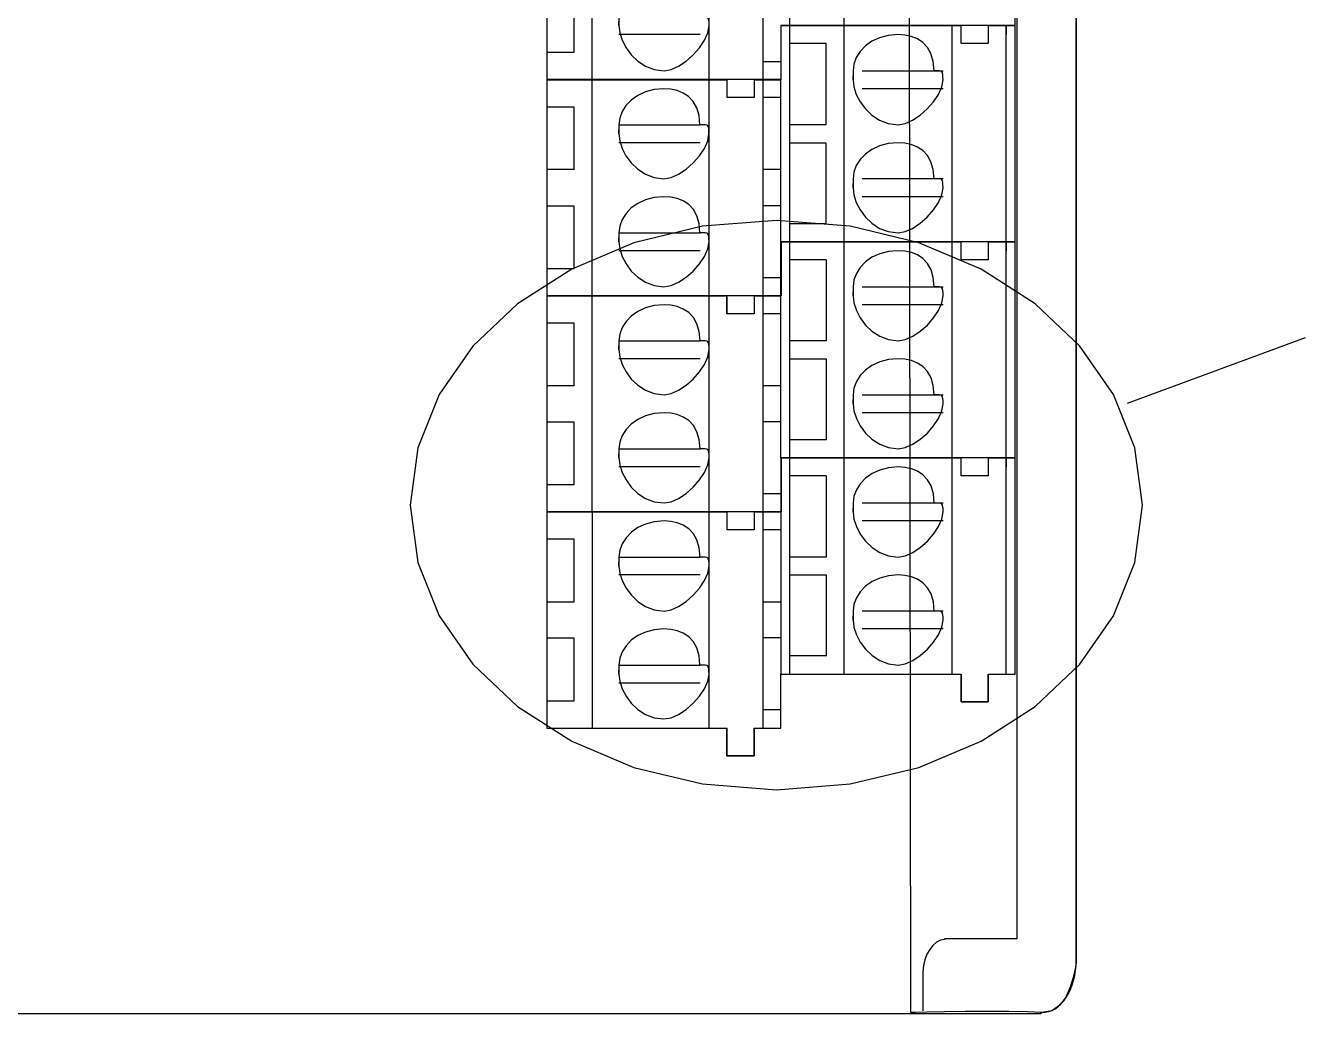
# Model space of a CAD drawing. Header units: metres. Extents: x 0 to 595, y 0 to 842.
# Drawn here: x 357.3 to 414.7, y 447.9 to 492.2 of the extents above; entities that cross this region are included whole.
import ezdxf

# ---------------------------------------------------------------- set-up
doc = ezdxf.new("R2010")
doc.units = ezdxf.units.M
doc.layers.add('SCHEMATICS', color=7, linetype='Continuous')

msp = doc.modelspace()

# ---------------------------------------------------------------- linework, layer by layer
at = {"layer": 'SCHEMATICS', "color": 7}
for p, q in [((396.989, 447.941), (396.866, 556.076)), ((404.407, 553.764), (404.407, 450.272)), ((404.407, 450.272), (404.407, 553.764)), ((401.741, 552.801), (401.741, 451.239)), ((401.669, 463.108), (401.669, 540.618)), ((380.683, 538.227), (380.683, 460.687)), ((391.576, 492.171), (391.576, 501.86)), ((393.999, 492.171), (393.999, 501.86)), ((380.685, 499.431), (380.685, 489.747)), ((382.704, 499.434), (382.704, 489.75)), ((387.95, 489.749), (387.95, 499.433)), ((390.37, 489.749), (390.37, 499.433)), ((381.894, 493.783), (381.894, 490.96)), ((383.912, 492.573), (383.912, 492.171)), ((391.173, 492.171), (391.173, 489.748)), ((399.249, 492.171), (391.173, 492.171)), ((391.174, 492.17), (399.25, 492.17)), ((391.174, 489.747), (391.174, 492.17)), ((391.575, 482.482), (391.575, 492.171)), ((393.998, 482.482), (393.998, 492.171)), ((398.842, 482.482), (398.842, 492.171)), ((399.248, 491.769), (399.248, 492.171)), ((399.248, 491.367), (399.248, 492.171)), ((400.458, 492.171), (399.249, 492.171)), ((400.457, 492.171), (400.457, 491.769)), ((400.457, 492.171), (400.457, 491.367)), ((401.67, 492.171), (400.458, 492.171)), ((400.459, 492.17), (401.671, 492.17)), ((401.262, 492.171), (401.262, 491.769)), ((401.264, 482.482), (401.264, 492.171)), ((401.67, 482.482), (401.67, 492.171)), ((387.546, 491.768), (383.913, 491.768)), ((399.248, 491.367), (399.248, 491.769)), ((381.894, 490.96), (380.683, 490.96)), ((393.192, 491.367), (391.575, 491.367)), ((393.189, 491.364), (393.189, 487.726)), ((399.65, 491.367), (399.248, 491.367)), ((400.457, 491.367), (399.248, 491.367)), ((400.457, 491.367), (400.055, 491.367)), ((390.771, 490.552), (390.369, 490.552)), ((391.173, 490.552), (390.771, 490.552)), ((394.401, 490.147), (394.401, 489.745)), ((394.805, 490.15), (398.437, 490.15)), ((380.684, 489.749), (380.684, 480.062)), ((388.754, 489.748), (380.684, 489.748)), ((380.685, 489.747), (388.755, 489.747)), ((382.703, 489.748), (382.703, 480.061)), ((387.949, 480.061), (387.949, 489.748)), ((389.965, 489.748), (388.754, 489.748)), ((388.754, 489.342), (388.754, 489.748)), ((388.754, 488.944), (388.754, 489.748)), ((388.754, 488.944), (388.754, 489.342)), ((391.173, 489.748), (389.965, 489.748)), ((389.965, 489.748), (389.965, 489.342)), ((389.965, 489.748), (389.965, 488.944)), ((389.966, 489.747), (391.174, 489.747)), ((390.369, 480.061), (390.369, 489.748)), ((391.172, 482.482), (391.172, 489.748)), ((398.437, 489.342), (394.805, 489.342)), ((389.156, 488.944), (388.754, 488.944)), ((389.965, 488.944), (388.754, 488.944)), ((389.965, 488.944), (389.56, 488.944)), ((390.77, 488.944), (390.368, 488.944)), ((391.172, 488.944), (390.77, 488.944)), ((380.683, 488.537), (381.894, 488.537)), ((381.894, 488.537), (381.894, 485.712)), ((383.908, 487.726), (383.908, 487.324)), ((383.912, 487.729), (387.545, 487.729)), ((393.189, 487.726), (391.572, 487.726)), ((387.545, 486.924), (383.912, 486.924)), ((391.572, 486.921), (393.189, 486.921)), ((393.189, 486.921), (393.189, 483.288)), ((381.893, 485.714), (380.682, 485.714)), ((390.77, 485.714), (390.368, 485.714)), ((391.172, 485.714), (390.77, 485.714)), ((394.401, 485.308), (394.401, 484.901)), ((394.805, 485.312), (398.437, 485.312)), ((380.682, 484.1), (381.893, 484.1)), ((381.893, 484.1), (381.893, 481.275)), ((390.77, 484.1), (390.368, 484.1)), ((391.172, 484.1), (390.77, 484.1)), ((398.437, 484.503), (394.805, 484.503)), ((383.911, 482.886), (383.911, 482.482)), ((383.912, 482.886), (387.545, 482.886)), ((393.193, 483.291), (391.576, 483.291)), ((391.173, 482.483), (399.249, 482.483)), ((391.173, 480.062), (391.173, 482.483)), ((391.174, 482.484), (391.174, 480.063)), ((399.25, 482.484), (391.174, 482.484)), ((391.576, 472.799), (391.576, 482.483)), ((393.999, 472.799), (393.999, 482.483)), ((398.843, 472.8), (398.843, 482.484)), ((399.247, 481.674), (399.247, 482.483)), ((399.249, 482.083), (399.249, 482.484)), ((400.459, 482.484), (399.25, 482.484)), ((400.456, 482.483), (400.456, 481.674)), ((400.458, 482.484), (400.458, 482.083)), ((400.458, 482.483), (401.67, 482.483)), ((401.671, 482.484), (400.459, 482.484)), ((401.263, 482.484), (401.263, 482.083)), ((401.265, 472.8), (401.265, 482.484)), ((401.671, 472.8), (401.671, 482.484)), ((387.545, 482.082), (383.912, 482.082)), ((399.249, 481.675), (399.249, 482.083)), ((381.893, 481.275), (380.682, 481.275)), ((393.193, 481.675), (391.576, 481.675)), ((393.193, 481.675), (393.193, 478.046)), ((400.456, 481.674), (399.247, 481.674)), ((399.651, 481.675), (399.249, 481.675)), ((400.458, 481.675), (400.056, 481.675)), ((390.77, 480.87), (390.368, 480.87)), ((391.172, 480.87), (390.77, 480.87)), ((380.684, 480.062), (388.754, 480.062)), ((380.685, 480.064), (380.685, 470.38)), ((388.755, 480.063), (380.685, 480.063)), ((382.704, 480.063), (382.704, 470.379)), ((387.95, 470.379), (387.95, 480.063)), ((388.753, 479.253), (388.753, 480.062)), ((389.966, 480.063), (388.755, 480.063)), ((388.755, 479.659), (388.755, 480.063)), ((389.964, 480.062), (389.964, 479.253)), ((389.965, 480.062), (391.173, 480.062)), ((391.174, 480.063), (389.966, 480.063)), ((389.966, 480.063), (389.966, 479.659)), ((390.37, 470.379), (390.37, 480.063)), ((391.173, 472.8), (391.173, 480.063)), ((394.405, 480.467), (394.405, 480.062)), ((394.806, 480.468), (398.438, 480.468)), ((388.755, 479.254), (388.755, 479.659)), ((398.438, 479.66), (394.806, 479.66)), ((389.964, 479.253), (388.753, 479.253)), ((389.157, 479.254), (388.755, 479.254)), ((389.966, 479.254), (389.561, 479.254)), ((390.771, 479.254), (390.369, 479.254)), ((391.173, 479.254), (390.771, 479.254)), ((380.684, 478.851), (381.895, 478.851)), ((381.895, 478.851), (381.895, 476.026)), ((383.912, 478.046), (383.912, 477.644)), ((383.913, 478.047), (387.546, 478.047)), ((393.193, 478.046), (391.576, 478.046)), ((406.693, 475.249), (414.672, 478.191)), ((387.546, 477.239), (383.913, 477.239)), ((391.576, 477.238), (393.193, 477.238)), ((393.193, 477.238), (393.193, 473.603)), ((381.894, 476.027), (380.683, 476.027)), ((390.771, 476.028), (390.369, 476.028)), ((391.173, 476.028), (390.771, 476.028)), ((394.405, 475.623), (394.405, 475.221)), ((394.806, 475.626), (398.438, 475.626)), ((380.683, 474.414), (381.894, 474.414)), ((381.894, 474.414), (381.894, 471.589)), ((390.771, 474.415), (390.369, 474.415)), ((391.173, 474.415), (390.771, 474.415)), ((398.438, 474.822), (394.806, 474.822)), ((383.912, 473.203), (383.912, 472.799)), ((383.913, 473.205), (387.546, 473.205)), ((393.194, 473.605), (391.577, 473.605)), ((391.174, 472.801), (399.25, 472.801)), ((391.174, 470.38), (391.174, 472.801)), ((391.175, 472.795), (391.175, 470.374)), ((399.251, 472.795), (391.175, 472.795)), ((391.575, 463.108), (391.575, 472.797)), ((394, 463.106), (394, 472.795)), ((398.844, 463.106), (398.844, 472.795)), ((399.248, 471.992), (399.248, 472.801)), ((399.25, 472.39), (399.25, 472.795)), ((400.46, 472.795), (399.251, 472.795)), ((400.457, 472.801), (400.457, 471.992)), ((400.459, 472.801), (401.671, 472.801)), ((400.459, 472.795), (400.459, 472.39)), ((401.672, 472.795), (400.46, 472.795)), ((401.262, 472.797), (401.262, 472.392)), ((401.266, 463.106), (401.266, 472.795)), ((401.672, 463.106), (401.672, 472.795)), ((387.546, 472.396), (383.913, 472.396)), ((393.192, 471.988), (391.575, 471.988)), ((393.194, 471.985), (393.194, 468.352)), ((400.457, 471.992), (399.248, 471.992)), ((399.652, 471.986), (399.25, 471.986)), ((400.459, 471.986), (400.057, 471.986)), ((381.894, 471.589), (380.683, 471.589)), ((390.771, 471.184), (390.369, 471.184)), ((391.173, 471.184), (390.771, 471.184)), ((380.684, 470.377), (380.684, 460.688)), ((380.685, 470.38), (388.755, 470.38)), ((388.756, 470.374), (380.686, 470.374)), ((382.705, 470.374), (382.705, 460.685)), ((387.951, 460.685), (387.951, 470.374)), ((388.754, 469.571), (388.754, 470.38)), ((389.967, 470.374), (388.756, 470.374)), ((388.756, 469.97), (388.756, 470.374)), ((389.965, 470.38), (389.965, 469.571)), ((389.966, 470.38), (391.174, 470.38)), ((391.175, 470.374), (389.967, 470.374)), ((389.967, 470.374), (389.967, 469.97)), ((390.371, 460.685), (390.371, 470.374)), ((391.174, 463.106), (391.174, 470.374)), ((394.406, 470.773), (394.406, 470.372)), ((394.807, 470.774), (398.439, 470.774)), ((398.439, 469.97), (394.807, 469.97)), ((380.685, 469.161), (381.896, 469.161)), ((381.896, 469.161), (381.896, 466.332)), ((389.965, 469.571), (388.754, 469.571)), ((389.158, 469.565), (388.756, 469.565)), ((389.967, 469.565), (389.562, 469.565)), ((390.772, 469.565), (390.37, 469.565)), ((391.174, 469.565), (390.772, 469.565)), ((383.913, 468.352), (383.913, 467.95)), ((383.914, 468.353), (387.547, 468.353)), ((393.194, 468.352), (391.577, 468.352)), ((387.547, 467.549), (383.914, 467.549)), ((391.577, 467.548), (393.194, 467.548)), ((393.194, 467.548), (393.194, 463.915)), ((381.893, 466.335), (380.682, 466.335)), ((390.77, 466.335), (390.368, 466.335)), ((391.172, 466.335), (390.77, 466.335)), ((394.406, 465.931), (394.406, 465.527)), ((394.805, 465.935), (398.437, 465.935)), ((398.437, 465.129), (394.805, 465.129)), ((380.682, 464.727), (381.893, 464.727)), ((381.893, 464.727), (381.893, 461.898)), ((390.77, 464.727), (390.368, 464.727)), ((391.172, 464.727), (390.77, 464.727)), ((383.911, 463.512), (383.911, 463.108)), ((383.912, 463.512), (387.545, 463.512)), ((393.193, 463.919), (391.576, 463.919)), ((391.172, 460.687), (391.172, 463.108)), ((391.172, 463.108), (399.248, 463.108)), ((391.173, 463.108), (399.249, 463.108)), ((391.173, 460.687), (391.173, 463.108)), ((399.247, 461.868), (399.247, 463.109)), ((399.248, 463.108), (399.248, 461.868)), ((400.456, 463.109), (400.456, 461.868)), ((400.457, 461.868), (400.457, 463.108)), ((400.457, 463.108), (401.669, 463.108)), ((400.458, 463.108), (401.67, 463.108)), ((387.545, 462.703), (383.912, 462.703)), ((381.893, 461.898), (380.682, 461.898)), ((400.456, 461.868), (399.247, 461.868)), ((399.248, 461.868), (400.457, 461.868)), ((390.77, 461.496), (390.368, 461.496)), ((391.172, 461.496), (390.77, 461.496)), ((380.683, 460.687), (388.753, 460.687)), ((380.684, 460.687), (388.754, 460.687)), ((388.753, 459.446), (388.753, 460.688)), ((388.753, 460.687), (388.753, 459.445)), ((389.964, 460.688), (389.964, 459.446)), ((389.964, 460.687), (391.172, 460.687)), ((389.964, 459.445), (389.964, 460.687)), ((389.965, 460.687), (391.173, 460.687)), ((389.964, 459.446), (388.753, 459.446)), ((388.753, 459.445), (389.964, 459.445)), ((401.741, 451.239), (398.507, 451.239)), ((398.507, 451.239), (398.507, 451.205)), ((404.4, 450.05), (404.407, 450.272)), ((397.534, 449.763), (397.534, 448.011)), ((404.34, 449.598), (404.376, 449.825)), ((404.376, 449.825), (404.4, 450.05)), ((404.148, 448.974), (404.223, 449.174)), ((404.223, 449.174), (404.287, 449.385)), ((404.287, 449.385), (404.34, 449.598)), ((403.719, 448.335), (403.842, 448.467)), ((403.842, 448.467), (403.954, 448.617)), ((403.954, 448.617), (404.056, 448.793)), ((404.056, 448.793), (404.148, 448.974)), ((219.973, 447.897), (397.561, 447.897)), ((397.561, 447.897), (402.808, 447.897)), ((402.808, 447.897), (402.861, 447.94)), ((402.861, 447.94), (403.014, 447.949)), ((403.014, 447.949), (403.162, 447.981)), ((403.162, 447.981), (403.309, 448.033)), ((403.309, 448.033), (403.453, 448.107)), ((403.453, 448.107), (403.59, 448.207)), ((403.59, 448.207), (403.719, 448.335))]:
    msp.add_line(p, q, dxfattribs=at)
for points in [[(383.912, 492.171), (383.912, 492.188), (383.912, 492.228), (383.912, 492.277), (383.912, 492.322), (383.912, 492.348), (383.912, 492.341), (383.912, 492.286), (383.912, 492.171)], [(383.912, 492.171), (383.949, 491.853), (384.057, 491.516), (384.231, 491.178), (384.467, 490.859), (384.76, 490.577), (385.104, 490.353), (385.496, 490.204), (385.931, 490.15)], [(385.931, 490.15), (386.249, 490.204), (386.586, 490.353), (386.923, 490.577), (387.242, 490.859), (387.523, 491.178), (387.747, 491.516), (387.895, 491.853), (387.949, 492.171)], [(387.949, 492.171), (387.948, 492.304), (387.943, 492.403), (387.928, 492.475), (387.899, 492.523), (387.85, 492.552), (387.779, 492.567), (387.678, 492.572), (387.545, 492.573)], [(396.417, 491.766), (395.983, 491.73), (395.591, 491.627), (395.247, 491.467), (394.955, 491.26), (394.72, 491.015), (394.546, 490.742), (394.438, 490.449), (394.401, 490.147)], [(398.031, 490.147), (397.995, 490.566), (397.893, 490.914), (397.733, 491.194), (397.527, 491.413), (397.283, 491.575), (397.01, 491.684), (396.718, 491.746), (396.417, 491.766)], [(394.401, 489.745), (394.401, 489.762), (394.401, 489.802), (394.401, 489.851), (394.401, 489.896), (394.401, 489.922), (394.401, 489.915), (394.401, 489.861), (394.401, 489.745)], [(398.433, 489.745), (398.432, 489.878), (398.427, 489.978), (398.412, 490.049), (398.383, 490.097), (398.335, 490.126), (398.263, 490.141), (398.164, 490.146), (398.031, 490.147)], [(385.927, 489.339), (385.492, 489.303), (385.1, 489.201), (384.756, 489.042), (384.463, 488.836), (384.227, 488.592), (384.053, 488.319), (383.945, 488.028), (383.908, 487.726)], [(387.541, 487.726), (387.505, 488.144), (387.402, 488.491), (387.243, 488.77), (387.036, 488.988), (386.792, 489.149), (386.519, 489.258), (386.228, 489.32), (385.927, 489.339)], [(394.401, 489.745), (394.438, 489.428), (394.546, 489.09), (394.72, 488.753), (394.955, 488.434), (395.247, 488.153), (395.591, 487.929), (395.983, 487.78), (396.417, 487.726)], [(396.417, 487.726), (396.736, 487.78), (397.073, 487.929), (397.41, 488.153), (397.728, 488.434), (398.008, 488.753), (398.232, 489.09), (398.38, 489.428), (398.433, 489.745)], [(383.908, 487.324), (383.908, 487.341), (383.908, 487.381), (383.908, 487.43), (383.908, 487.475), (383.908, 487.501), (383.908, 487.494), (383.908, 487.44), (383.908, 487.324)], [(387.945, 487.324), (387.944, 487.457), (387.939, 487.557), (387.924, 487.628), (387.895, 487.676), (387.846, 487.705), (387.775, 487.72), (387.674, 487.725), (387.541, 487.726)], [(383.908, 487.324), (383.945, 487.005), (384.053, 486.668), (384.227, 486.331), (384.463, 486.013), (384.756, 485.733), (385.1, 485.509), (385.492, 485.362), (385.927, 485.308)], [(385.927, 485.308), (386.245, 485.362), (386.582, 485.509), (386.919, 485.733), (387.238, 486.013), (387.519, 486.331), (387.743, 486.668), (387.891, 487.005), (387.945, 487.324)], [(396.417, 486.921), (395.983, 486.885), (395.591, 486.782), (395.247, 486.623), (394.955, 486.416), (394.72, 486.172), (394.546, 485.899), (394.438, 485.608), (394.401, 485.308)], [(398.031, 485.308), (397.995, 485.724), (397.893, 486.07), (397.733, 486.349), (397.527, 486.568), (397.283, 486.729), (397.01, 486.839), (396.718, 486.901), (396.417, 486.921)], [(398.433, 484.901), (398.432, 485.035), (398.427, 485.136), (398.412, 485.209), (398.383, 485.257), (398.335, 485.287), (398.263, 485.302), (398.164, 485.307), (398.031, 485.308)], [(394.401, 484.901), (394.401, 484.918), (394.401, 484.958), (394.401, 485.008), (394.401, 485.054), (394.401, 485.08), (394.401, 485.073), (394.401, 485.018), (394.401, 484.901)], [(394.401, 484.901), (394.438, 484.583), (394.546, 484.246), (394.72, 483.909), (394.955, 483.59), (395.247, 483.309), (395.591, 483.084), (395.983, 482.936), (396.417, 482.882)], [(396.417, 482.882), (396.736, 482.936), (397.073, 483.084), (397.41, 483.309), (397.728, 483.59), (398.008, 483.909), (398.232, 484.246), (398.38, 484.583), (398.433, 484.901)], [(385.93, 484.503), (385.495, 484.467), (385.103, 484.364), (384.759, 484.205), (384.466, 483.998), (384.23, 483.753), (384.056, 483.48), (383.948, 483.188), (383.911, 482.886)], [(387.544, 482.886), (387.508, 483.304), (387.405, 483.651), (387.246, 483.931), (387.039, 484.15), (386.795, 484.312), (386.522, 484.421), (386.231, 484.483), (385.93, 484.503)], [(390.966, 483.435), (387.66, 483.176), (384.581, 482.432), (381.795, 481.255), (379.367, 479.697), (377.364, 477.808), (375.852, 475.641), (374.896, 473.246), (374.563, 470.674)], [(387.948, 482.482), (387.947, 482.615), (387.942, 482.716), (387.927, 482.787), (387.898, 482.836), (387.849, 482.865), (387.778, 482.88), (387.677, 482.885), (387.544, 482.886)], [(407.368, 470.674), (407.035, 473.246), (406.079, 475.641), (404.567, 477.808), (402.564, 479.697), (400.137, 481.255), (397.351, 482.432), (394.272, 483.176), (390.966, 483.435)], [(383.911, 482.482), (383.911, 482.499), (383.911, 482.539), (383.911, 482.589), (383.911, 482.634), (383.911, 482.66), (383.911, 482.652), (383.911, 482.598), (383.911, 482.482)], [(383.911, 482.482), (383.948, 482.163), (384.056, 481.826), (384.23, 481.489), (384.466, 481.171), (384.759, 480.891), (385.103, 480.667), (385.495, 480.52), (385.93, 480.466)], [(385.93, 480.466), (386.248, 480.52), (386.585, 480.667), (386.922, 480.891), (387.241, 481.171), (387.522, 481.489), (387.746, 481.826), (387.894, 482.163), (387.948, 482.482)], [(396.421, 482.083), (395.987, 482.047), (395.595, 481.944), (395.251, 481.785), (394.959, 481.578), (394.724, 481.334), (394.55, 481.061), (394.442, 480.769), (394.405, 480.467)], [(398.035, 480.467), (397.999, 480.883), (397.897, 481.229), (397.737, 481.509), (397.531, 481.728), (397.287, 481.89), (397.014, 482), (396.722, 482.063), (396.421, 482.083)], [(394.405, 480.062), (394.405, 480.079), (394.405, 480.119), (394.405, 480.169), (394.405, 480.214), (394.405, 480.24), (394.405, 480.233), (394.405, 480.178), (394.405, 480.062)], [(394.405, 480.062), (394.442, 479.743), (394.55, 479.406), (394.724, 479.069), (394.959, 478.751), (395.251, 478.471), (395.595, 478.247), (395.987, 478.099), (396.421, 478.046)], [(396.421, 478.046), (396.74, 478.099), (397.077, 478.247), (397.414, 478.471), (397.732, 478.751), (398.012, 479.069), (398.236, 479.406), (398.384, 479.743), (398.437, 480.062)], [(398.437, 480.062), (398.436, 480.196), (398.431, 480.296), (398.416, 480.368), (398.387, 480.416), (398.339, 480.446), (398.267, 480.461), (398.168, 480.466), (398.035, 480.467)], [(385.931, 479.659), (385.496, 479.623), (385.104, 479.52), (384.76, 479.361), (384.467, 479.154), (384.231, 478.91), (384.057, 478.637), (383.949, 478.346), (383.912, 478.046)], [(387.545, 478.046), (387.509, 478.462), (387.406, 478.808), (387.247, 479.087), (387.04, 479.306), (386.796, 479.467), (386.523, 479.577), (386.232, 479.639), (385.931, 479.659)], [(383.912, 477.644), (383.912, 477.661), (383.912, 477.701), (383.912, 477.75), (383.912, 477.795), (383.912, 477.821), (383.912, 477.814), (383.912, 477.759), (383.912, 477.644)], [(387.949, 477.644), (387.948, 477.777), (387.943, 477.876), (387.928, 477.948), (387.899, 477.996), (387.85, 478.025), (387.779, 478.04), (387.678, 478.045), (387.545, 478.046)], [(383.912, 477.644), (383.949, 477.325), (384.057, 476.987), (384.231, 476.649), (384.467, 476.33), (384.76, 476.049), (385.104, 475.825), (385.496, 475.677), (385.931, 475.623)], [(385.931, 475.623), (386.249, 475.677), (386.586, 475.825), (386.923, 476.049), (387.242, 476.33), (387.523, 476.649), (387.747, 476.987), (387.895, 477.325), (387.949, 477.644)], [(396.421, 477.237), (395.987, 477.201), (395.595, 477.098), (395.251, 476.938), (394.959, 476.732), (394.724, 476.487), (394.55, 476.214), (394.442, 475.923), (394.405, 475.623)], [(398.035, 475.623), (397.999, 476.04), (397.897, 476.387), (397.737, 476.666), (397.531, 476.885), (397.287, 477.046), (397.014, 477.155), (396.722, 477.217), (396.421, 477.237)], [(398.437, 475.221), (398.436, 475.354), (398.431, 475.453), (398.416, 475.525), (398.387, 475.573), (398.339, 475.602), (398.267, 475.617), (398.168, 475.622), (398.035, 475.623)], [(394.405, 475.221), (394.405, 475.238), (394.405, 475.278), (394.405, 475.327), (394.405, 475.372), (394.405, 475.398), (394.405, 475.391), (394.405, 475.336), (394.405, 475.221)], [(394.405, 475.221), (394.442, 474.902), (394.55, 474.564), (394.724, 474.227), (394.959, 473.908), (395.251, 473.628), (395.595, 473.404), (395.987, 473.256), (396.421, 473.202)], [(396.421, 473.202), (396.74, 473.256), (397.077, 473.404), (397.414, 473.628), (397.732, 473.908), (398.012, 474.227), (398.236, 474.564), (398.384, 474.902), (398.437, 475.221)], [(385.931, 474.82), (385.496, 474.784), (385.104, 474.681), (384.76, 474.52), (384.467, 474.313), (384.231, 474.068), (384.057, 473.795), (383.949, 473.503), (383.912, 473.203)], [(387.545, 473.203), (387.509, 473.62), (387.406, 473.967), (387.247, 474.247), (387.04, 474.466), (386.796, 474.628), (386.523, 474.738), (386.232, 474.8), (385.931, 474.82)], [(387.949, 472.799), (387.948, 472.932), (387.943, 473.033), (387.928, 473.104), (387.899, 473.153), (387.85, 473.182), (387.779, 473.197), (387.678, 473.202), (387.545, 473.203)], [(383.912, 472.799), (383.912, 472.816), (383.912, 472.856), (383.912, 472.906), (383.912, 472.951), (383.912, 472.977), (383.912, 472.97), (383.912, 472.915), (383.912, 472.799)], [(383.912, 472.799), (383.949, 472.48), (384.057, 472.143), (384.231, 471.805), (384.467, 471.486), (384.76, 471.205), (385.104, 470.981), (385.496, 470.833), (385.931, 470.779)], [(385.931, 470.779), (386.249, 470.833), (386.586, 470.981), (386.923, 471.205), (387.242, 471.486), (387.523, 471.805), (387.747, 472.143), (387.895, 472.48), (387.949, 472.799)], [(396.422, 472.389), (395.988, 472.353), (395.596, 472.25), (395.252, 472.091), (394.96, 471.885), (394.725, 471.64), (394.551, 471.367), (394.443, 471.075), (394.406, 470.773)], [(398.036, 470.773), (398, 471.19), (397.898, 471.537), (397.739, 471.817), (397.532, 472.035), (397.288, 472.197), (397.015, 472.307), (396.724, 472.369), (396.422, 472.389)], [(374.563, 470.674), (374.896, 468.104), (375.852, 465.71), (377.364, 463.544), (379.367, 461.657), (381.795, 460.1), (384.581, 458.924), (387.66, 458.181), (390.966, 457.922)], [(390.966, 457.922), (394.272, 458.181), (397.351, 458.924), (400.137, 460.1), (402.564, 461.657), (404.567, 463.544), (406.079, 465.71), (407.035, 468.104), (407.368, 470.674)], [(394.406, 470.372), (394.406, 470.388), (394.406, 470.428), (394.406, 470.478), (394.406, 470.522), (394.406, 470.548), (394.406, 470.541), (394.406, 470.487), (394.406, 470.372)], [(394.406, 470.372), (394.443, 470.053), (394.551, 469.715), (394.725, 469.378), (394.96, 469.059), (395.252, 468.778), (395.596, 468.554), (395.988, 468.406), (396.422, 468.352)], [(396.422, 468.352), (396.741, 468.406), (397.078, 468.554), (397.415, 468.778), (397.733, 469.059), (398.013, 469.378), (398.237, 469.715), (398.385, 470.053), (398.438, 470.372)], [(398.438, 470.372), (398.437, 470.504), (398.432, 470.604), (398.417, 470.675), (398.388, 470.723), (398.34, 470.752), (398.269, 470.767), (398.169, 470.772), (398.036, 470.773)], [(385.932, 469.969), (385.497, 469.933), (385.105, 469.83), (384.761, 469.671), (384.468, 469.464), (384.232, 469.219), (384.058, 468.946), (383.95, 468.654), (383.913, 468.352)], [(387.546, 468.352), (387.51, 468.769), (387.407, 469.116), (387.248, 469.396), (387.041, 469.615), (386.797, 469.777), (386.524, 469.887), (386.233, 469.949), (385.932, 469.969)], [(383.913, 467.95), (383.913, 467.966), (383.913, 468.007), (383.913, 468.056), (383.913, 468.101), (383.913, 468.127), (383.913, 468.12), (383.913, 468.065), (383.913, 467.95)], [(387.95, 467.95), (387.949, 468.083), (387.944, 468.182), (387.929, 468.254), (387.9, 468.302), (387.852, 468.331), (387.78, 468.346), (387.68, 468.351), (387.546, 468.352)], [(383.913, 467.95), (383.95, 467.632), (384.058, 467.294), (384.232, 466.957), (384.468, 466.638), (384.761, 466.357), (385.105, 466.133), (385.497, 465.985), (385.932, 465.931)], [(385.932, 465.931), (386.25, 465.985), (386.587, 466.133), (386.924, 466.357), (387.243, 466.638), (387.524, 466.957), (387.748, 467.294), (387.897, 467.632), (387.95, 467.95)], [(396.422, 467.548), (395.988, 467.512), (395.596, 467.409), (395.252, 467.25), (394.96, 467.043), (394.725, 466.798), (394.551, 466.525), (394.443, 466.233), (394.406, 465.931)], [(398.036, 465.931), (398, 466.349), (397.898, 466.696), (397.739, 466.976), (397.532, 467.195), (397.288, 467.356), (397.015, 467.466), (396.724, 467.528), (396.422, 467.548)], [(394.406, 465.527), (394.406, 465.544), (394.406, 465.584), (394.406, 465.633), (394.406, 465.678), (394.406, 465.705), (394.406, 465.697), (394.406, 465.643), (394.406, 465.527)], [(398.438, 465.527), (398.437, 465.66), (398.432, 465.761), (398.417, 465.832), (398.388, 465.88), (398.34, 465.91), (398.269, 465.925), (398.169, 465.93), (398.036, 465.931)], [(385.93, 465.129), (385.495, 465.093), (385.103, 464.99), (384.759, 464.831), (384.466, 464.624), (384.23, 464.379), (384.056, 464.106), (383.948, 463.814), (383.911, 463.512)], [(387.544, 463.512), (387.508, 463.93), (387.405, 464.277), (387.246, 464.558), (387.039, 464.776), (386.794, 464.938), (386.522, 465.047), (386.231, 465.109), (385.93, 465.129)], [(394.406, 465.527), (394.443, 465.209), (394.551, 464.872), (394.725, 464.535), (394.96, 464.216), (395.252, 463.935), (395.596, 463.71), (395.988, 463.562), (396.422, 463.508)], [(396.422, 463.508), (396.741, 463.562), (397.078, 463.71), (397.415, 463.935), (397.733, 464.216), (398.013, 464.535), (398.237, 464.872), (398.385, 465.209), (398.438, 465.527)], [(387.948, 463.108), (387.947, 463.241), (387.942, 463.342), (387.927, 463.413), (387.898, 463.461), (387.849, 463.491), (387.778, 463.506), (387.677, 463.511), (387.544, 463.512)], [(383.911, 463.108), (383.911, 463.125), (383.911, 463.165), (383.911, 463.215), (383.911, 463.259), (383.911, 463.286), (383.911, 463.278), (383.911, 463.224), (383.911, 463.108)], [(383.911, 463.108), (383.948, 462.789), (384.056, 462.452), (384.23, 462.116), (384.466, 461.798), (384.759, 461.518), (385.103, 461.295), (385.495, 461.147), (385.93, 461.094)], [(385.93, 461.094), (386.248, 461.147), (386.585, 461.295), (386.922, 461.518), (387.241, 461.798), (387.522, 462.116), (387.746, 462.452), (387.894, 462.789), (387.948, 463.108)], [(398.507, 451.205), (398.324, 451.174), (398.147, 451.084), (397.983, 450.945), (397.836, 450.763), (397.712, 450.546), (397.617, 450.302), (397.556, 450.039), (397.534, 449.763)], [(404.407, 450.272), (404.395, 450.167), (404.353, 449.893), (404.27, 449.506), (404.135, 449.066), (403.937, 448.631), (403.666, 448.26), (403.31, 448.01), (402.86, 447.941)], [(402.86, 447.941), (402.224, 447.968), (401.379, 447.98), (400.416, 447.982), (399.424, 447.976), (398.495, 447.966), (397.719, 447.954), (397.186, 447.945), (396.989, 447.941)]]:
    msp.add_lwpolyline(points, dxfattribs=at)

doc.saveas('drawing.dxf')
